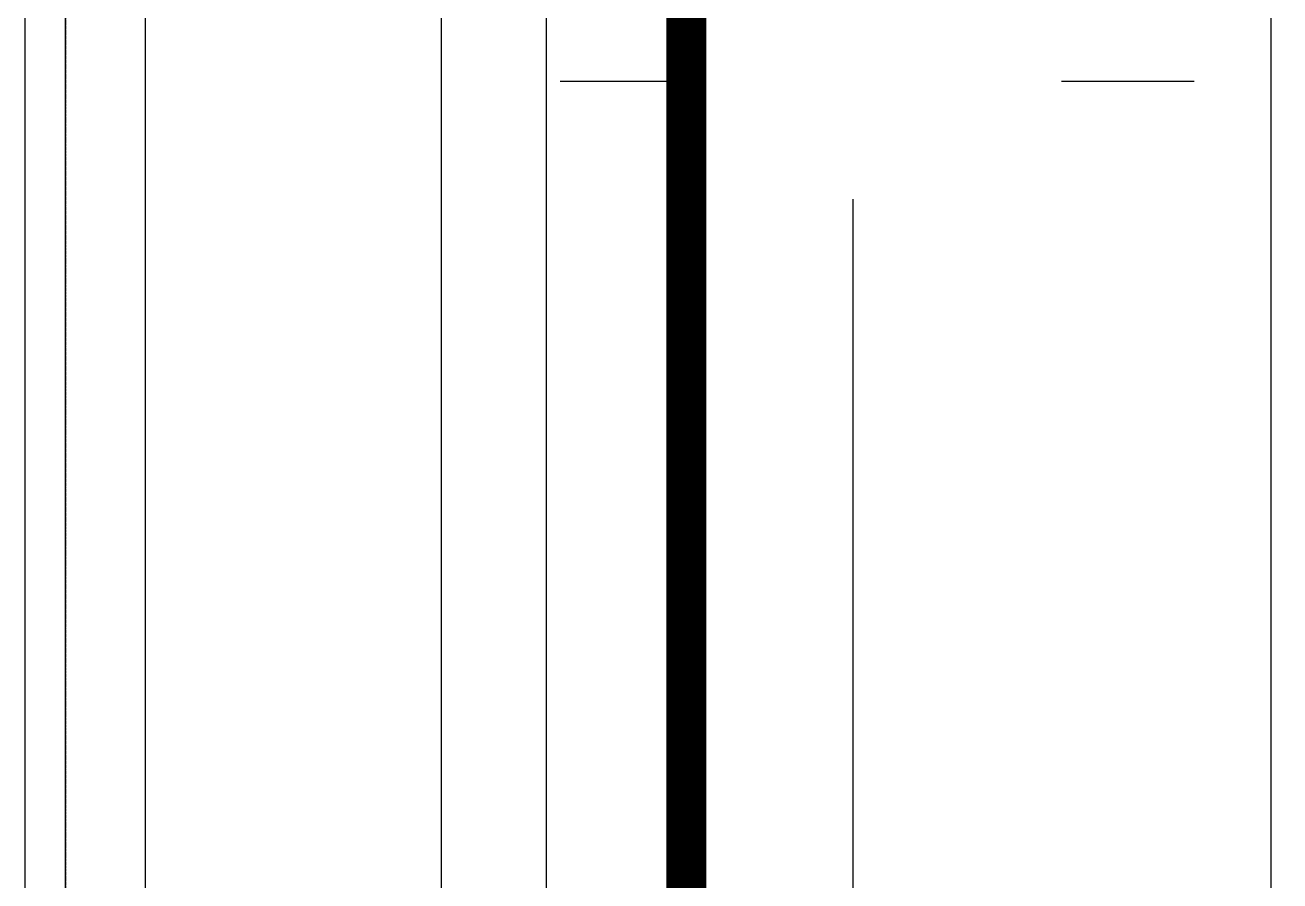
# Model space of a CAD drawing. Extents: x 11992 to 29481, y -6727 to 6811.
# Drawn here: x 14389.6 to 14702.8, y 2144.2 to 2357.7 of the extents above; entities that cross this region are included whole.
import ezdxf

# ---------------------------------------------------------------- set-up
doc = ezdxf.new("R2010")
doc.units = 0
doc.header["$MEASUREMENT"] = 0
doc.linetypes.add('DASHED', pattern=[19.05, 12.7, -6.35])
doc.layers.get('0').update_dxf_attribs({"color": 8, "linetype": 'CONTINUOUS'})
for name, color, linetype in [('DQ-BEAM-DASH', 8, 'DASHED'), ('FF-FINISH【完成面】', 8, 'CONTINUOUS'), ('WALL', 8, 'CONTINUOUS')]:
    doc.layers.add(name, color=color, linetype=linetype)
doc.layers.add('zoylight 1灯带', color=1, linetype='CONTINUOUS', lineweight=30)
doc.styles.add('XZC', font='SIMPLEX.SHX', dxfattribs={"width": 0.7, "bigfont": 'hztxt.shx'})
doc.linetypes.add('LED_LINE', pattern='A,12.7,-5.08,["LED",XZC,S=2.54,R=0,X=-2.54,Y=-1.27],-6.35', length=24.13)

# ---------------------------------------------------------------- blocks, each defined once
blk = doc.blocks.new('MB-B')
at = {"layer": 'DQ-BEAM-DASH', "ltscale": 0.01}
blk.add_line((-15700, 7400), (-15700, 5200), dxfattribs=at)

msp = doc.modelspace()

# ---------------------------------------------------------------- linework, layer by layer
for p, q in [((14399.62, 630.6, -2440.43), (14399.63, 3630.6, -2440.43)), ((14389.57, 1960.46, -2140.43), (14389.57, 3583.83, -2140.43)), ((14389.57, 1975.35, -1380.54), (14389.57, 3568.99, -1380.54)), ((14389.57, 1975.35, -1380.54), (14389.57, 3568.99, -1380.54)), ((14389.57, 1975.35, -1942.77), (14389.57, 3568.99, -1942.77)), ((14493.53, 1984.61, -2140.43), (14493.53, 3560.01, -2140.43)), ((14700.56, 1984.61, -2140.43), (14700.56, 3560.01, -2140.43)), ((14389.57, 1955.63, -2140.53), (14389.57, 2772.48, -2140.53)), ((14389.57, 1955.63, -2140.53), (14389.57, 2772.48, -2140.53)), ((14389.57, 2021.42, -1960.21), (14389.57, 2772.45, -1960.21)), ((14389.57, 1955.63, -2260.53), (14389.57, 2772.45, -2260.53)), ((14389.57, 2021.42, -1960.21), (14389.57, 2772.45, -1960.21)), ((14389.57, 1955.63, -2260.53), (14389.57, 2772.45, -2260.53)), ((14389.57, 2343.09, -1942.32), (14389.57, 2343.09, -1814.7)), ((14389.57, 2343.09, -1747.41), (14389.57, 2343.09, -1581.63)), ((14389.57, 2343.09, -1489.65), (14389.57, 2343.09, -1407.42)), ((14389.57, 2343.09, -1942.32), (14389.57, 2343.09, -1814.7)), ((14389.57, 2343.09, -1747.41), (14389.57, 2343.09, -1581.63)), ((14389.57, 2343.09, -1489.65), (14389.57, 2343.09, -1407.42)), ((14556.24, 2343.62, -2140.43), (14523.1, 2343.62, -2140.43)), ((14681.36, 2343.62, -2140.43), (14648.22, 2343.62, -2140.43)), ((14389.57, 1993.73, -1782.54), (14389.57, 2313.73, -1782.54)), ((14389.57, 1994.63, -1541.64), (14389.57, 2313.73, -1541.64)), ((14389.57, 1993.73, -1782.54), (14389.57, 2313.73, -1782.54)), ((14389.57, 1994.63, -1541.64), (14389.57, 2313.73, -1541.64)), ((14596.24, 1982.28, -2140.43), (14596.24, 2314.26, -2140.43))]:
    msp.add_line(p, q)
at = {"layer": 'FF-FINISH【完成面】', "elevation": 0}
for points in [[(16119.61, 650.55), (14419.61, 650.55), (14419.61, 4210.55), (17179.61, 4210.55), (17179.61, 1589.38)], [(14519.61, 3630.55), (14519.61, 1250.55)]]:
    msp.add_lwpolyline(points, dxfattribs=at)
at = {"layer": 'WALL'}
msp.add_line((14399.61, 630.55), (14399.61, 3730.55), dxfattribs=at)
at = {"layer": 'zoylight 1灯带', "linetype": 'LED_LINE', "ltscale": 20, "const_width": 10, "elevation": 0}
msp.add_lwpolyline([(14554.62, 3630.55), (14554.62, 1250.55)], dxfattribs=at)

# ---------------------------------------------------------------- block references
msp.add_blockref('MB-B', (30099.61, -4369.45))

doc.saveas('drawing.dxf')
